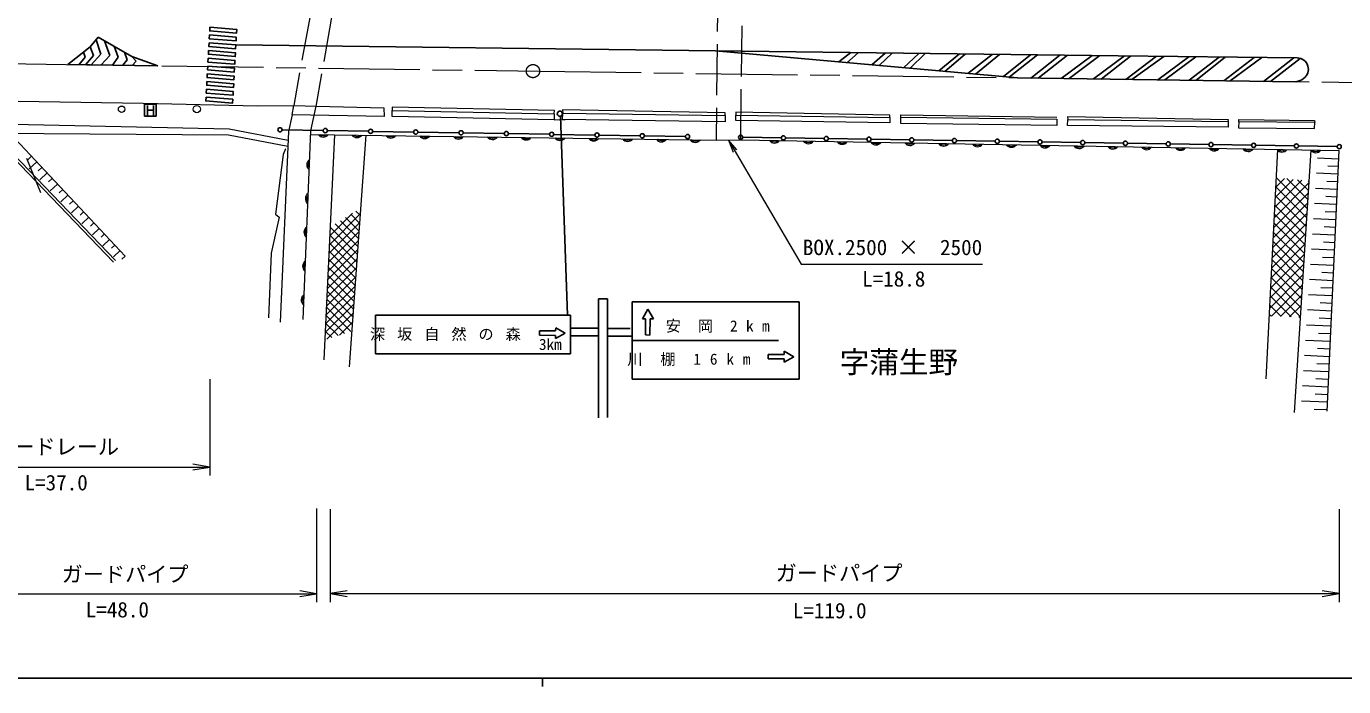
# Model space of a CAD drawing. Units: millimetres, scale not verified. Extents: x 40000 to 680000, y 20000 to 380000.
# Drawn here: x 206972 to 362722, y 204000 to 282091 of the extents above; entities that cross this region are included whole.
import ezdxf
from ezdxf.enums import TextEntityAlignment as Align

# ---------------------------------------------------------------- set-up
doc = ezdxf.new("R2010")
doc.units = ezdxf.units.MM
doc.header["$LTSCALE"] = 1000
doc.linetypes.add('CHAIN', pattern=[18.5, 12, -1.5, 3.5, -1.5])
doc.linetypes.add('DASHED', pattern=[7.5, 6, -1.5])
for name, color, linetype, lineweight in [('M-BMK', 2, 'CHAIN', 13), ('M-STR-HTXT', 7, 'Continuous', 13), ('M-STR-STRC', 7, 'Continuous', 25), ('M-STR-STRD', 7, 'Continuous', 25), ('M-TTL-BAND', 7, 'Continuous', 25), ('M-WORK', 1, 'Continuous', 13)]:
    doc.layers.add(name, color=color, linetype=linetype, lineweight=lineweight)
doc.layers.add('M-BMK-HTXT', color=7, linetype='Continuous')
doc.styles.add('ＭＳ ゴシック', font='')
doc.styles.get('ＭＳ ゴシック').set_extended_font_data('MS Gothic')

# ---------------------------------------------------------------- blocks, each defined once
blk = doc.blocks.new('open_arrow')
at = {"color": 0, "linetype": 'Continuous', "lineweight": -2}
blk.add_lwpolyline([(7.5, 1.25), (0, 0), (7.5, -1.25)], dxfattribs=at)

msp = doc.modelspace()

# ---------------------------------------------------------------- hatches: boundary and pattern name
at = {"layer": 'M-WORK'}
h = msp.add_hatch(dxfattribs=at)
h.set_pattern_fill('USER', color=256, style=0, pattern_type=2)
h.set_pattern_definition([(45, (354728, 264222), (-565.685, 565.685), []), (135, (354728, 264222), (-565.685, -565.685), [])])
h.paths.add_polyline_path([(354728, 264222), (358622, 263793), (357592, 247673), (353905, 247842)])
h = msp.add_hatch(dxfattribs=at)
h.set_pattern_fill('USER', color=256, style=0, pattern_type=2)
h.set_pattern_definition([(45, (242894, 258342), (-494.975, 494.975), []), (135, (242894, 258342), (-494.975, -494.975), [])])
h.paths.add_polyline_path([(242894, 258342), (246542, 260618), (245484, 246075), (242260, 245002)])

# ---------------------------------------------------------------- linework, layer by layer
at = {"layer": 'M-BMK'}
for p, q in [((167506, 278202), (267648, 276787)), ((267648, 276787), (367811, 275405))]:
    msp.add_line(p, q, dxfattribs=at)
msp.add_circle((266868, 276798), 782, dxfattribs=at)
at = {"layer": 'M-STR-HTXT'}
for p, q in [((228669, 240362), (228669, 228966)), ((191854, 229966), (228669, 229966)), ((241291, 225050), (241291, 213983)), ((242904, 225000), (242904, 214000)), ((362198, 225000), (362198, 214000)), ((195361, 214983), (241291, 214983)), ((242904, 215000), (362198, 215000))]:
    msp.add_line(p, q, dxfattribs=at)
msp.add_lwpolyline([(289999, 268645), (298583, 253982), (320033, 253982)], dxfattribs=at)
at = {"layer": 'M-STR-STRC'}
for p, q in [((231740, 279890), (288443, 279175)), ((222330, 272870), (220930, 272870)), ((220930, 272870), (220930, 271470)), ((221309, 271530), (221309, 272719)), ((222003, 272727), (222003, 271533)), ((222330, 271470), (222330, 272870)), ((220930, 271470), (222330, 271470)), ((221309, 272170), (222003, 272170)), ((270142, 271473), (270956, 247933)), ((237208, 269850), (242062, 269770)), ((242562, 269761), (247416, 269681)), ((247916, 269673), (252770, 269592)), ((253270, 269584), (258124, 269504)), ((258624, 269496), (263478, 269415)), ((263978, 269407), (268833, 269327)), ((269333, 269318), (274187, 269238)), ((274687, 269230), (279541, 269149)), ((280041, 269141), (284895, 269061)), ((296239, 268905), (291684, 268976)), ((301294, 268825), (296739, 268897)), ((306348, 268745), (301794, 268817)), ((311403, 268666), (306848, 268737)), ((316457, 268586), (311903, 268658)), ((321512, 268506), (316957, 268578)), ((326566, 268427), (322012, 268498)), ((331621, 268347), (327066, 268419)), ((336676, 268267), (332121, 268339)), ((341730, 268188), (337176, 268259)), ((346785, 268108), (342230, 268180)), ((351839, 268028), (347285, 268100)), ((356894, 267948), (352339, 268020)), ((361948, 267869), (357394, 267941)), ((274601, 249852), (275676, 249852)), ((274601, 249852), (274601, 235781)), ((275676, 249852), (275676, 235845)), ((278611, 249499), (278611, 240357)), ((278611, 249499), (298326, 249499)), ((298326, 249499), (298332, 240357)), ((248268, 247933), (248268, 243362)), ((248268, 247933), (271314, 247933)), ((271314, 247933), (271314, 243362)), ((279810, 247498), (280469, 248633)), ((280469, 248633), (281105, 247484)), ((267646, 245555), (267651, 246088)), ((267651, 246088), (269555, 246070)), ((269555, 246070), (269558, 246451)), ((269558, 246451), (270695, 245793)), ((271314, 246396), (274601, 246396)), ((275683, 246360), (278371, 246360)), ((280191, 247494), (279810, 247498)), ((280171, 245590), (280191, 247494)), ((280724, 247488), (280704, 245584)), ((281105, 247484), (280724, 247488)), ((269550, 245537), (267646, 245555)), ((270695, 245793), (269546, 245156)), ((269546, 245156), (269550, 245537)), ((274601, 245500), (271314, 245500)), ((278611, 245464), (275683, 245464)), ((278611, 244928), (295906, 244928)), ((280704, 245584), (280171, 245590)), ((248268, 243362), (271314, 243362)), ((294667, 243289), (296571, 243289)), ((294667, 242756), (294667, 243289)), ((296571, 243289), (296571, 243670)), ((296571, 243670), (297714, 243023)), ((297714, 243023), (296571, 242375)), ((296571, 242756), (294667, 242756)), ((296571, 242375), (296571, 242756)), ((278611, 240357), (298332, 240357))]:
    msp.add_line(p, q, dxfattribs=at)
for points in [[(228675, 281989), (231841, 281725), (231817, 281276), (228650, 281540)], [(228624, 281071), (231790, 280807), (231766, 280358), (228599, 280622)], [(228522, 279236), (231689, 278972), (231664, 278522), (228497, 278786)], [(228573, 280153), (231740, 279890), (231715, 279440), (228548, 279704)], [(228420, 277400), (231587, 277136), (231562, 276687), (228395, 276951)], [(228471, 278318), (231638, 278054), (231613, 277605), (228446, 277868)], [(228369, 276482), (231536, 276218), (231511, 275769), (228344, 276033)], [(228267, 274647), (231434, 274383), (231409, 273933), (228242, 274197)], [(228318, 275564), (231485, 275301), (231460, 274851), (228293, 275115)], [(228216, 273729), (231383, 273465), (231358, 273016), (228191, 273279)]]:
    msp.add_lwpolyline(points, close=True, dxfattribs=at)
for centre, radius in [((270053, 271762), 302), ((236958, 269854), 250), ((242312, 269766), 250), ((247666, 269677), 250), ((253020, 269588), 250), ((258374, 269500), 250), ((263728, 269411), 250), ((269083, 269322), 250), ((274437, 269234), 250), ((279791, 269145), 250), ((285145, 269057), 250), ((291434, 268980), 250), ((296489, 268901), 250), ((301544, 268821), 250), ((306598, 268741), 250), ((311653, 268662), 250), ((316707, 268582), 250), ((321762, 268502), 250), ((326816, 268423), 250), ((331871, 268343), 250), ((336926, 268263), 250), ((341980, 268184), 250), ((347035, 268104), 250), ((352089, 268024), 250), ((357144, 267945), 250), ((362198, 267865), 250)]:
    msp.add_circle(centre, radius, dxfattribs=at)
at = {"layer": 'M-STR-STRD'}
for p, q in [((214516, 279655), (215466, 280816)), ((215210, 280503), (215771, 278807)), ((215466, 280816), (219456, 278533)), ((216222, 280383), (216824, 278650)), ((211885, 277575), (214516, 279655)), ((213720, 279025), (213926, 278463)), ((214516, 279655), (214896, 278650)), ((215771, 278807), (214621, 277536)), ((217358, 279733), (217814, 278442)), ((218585, 279032), (218888, 278140)), ((288443, 279175), (336078, 278597)), ((324175, 275993), (288443, 279175)), ((304450, 278981), (303019, 277877)), ((305312, 278970), (303999, 277790)), ((308527, 278931), (306936, 277528)), ((309348, 278921), (307801, 277451)), ((312507, 278883), (310695, 277193)), ((313249, 278874), (311466, 277125)), ((317316, 278825), (314859, 276823)), ((317979, 278817), (315586, 276758)), ((211885, 277575), (222510, 277425)), ((213926, 278463), (213182, 277557)), ((214896, 278650), (213953, 277546)), ((216824, 278650), (215830, 277519)), ((217814, 278442), (217142, 277501)), ((218888, 278140), (218373, 277483)), ((219456, 278533), (222537, 277415)), ((219456, 278533), (219972, 277962)), ((219972, 277962), (219470, 277468)), ((321150, 278778), (318307, 276515)), ((322018, 278767), (319207, 276435)), ((325709, 278723), (322509, 276141)), ((326508, 278713), (323166, 276083)), ((329163, 278681), (325743, 275971)), ((330066, 278670), (326613, 275958)), ((332971, 278634), (329313, 275921)), ((333895, 278623), (330285, 275907)), ((336792, 278588), (333165, 275866)), ((337523, 278580), (334064, 275854)), ((336078, 278597), (357222, 278350)), ((340581, 278544), (336977, 275813)), ((341443, 278534), (337694, 275803)), ((344410, 278500), (340769, 275759)), ((345241, 278490), (341581, 275748)), ((348008, 278458), (344445, 275708)), ((348710, 278449), (345233, 275697)), ((352135, 278410), (348572, 275650)), ((353035, 278399), (349293, 275640)), ((356834, 278355), (353251, 275584)), ((357562, 278306), (354065, 275573)), ((324175, 275993), (357077, 275530))]:
    msp.add_line(p, q, dxfattribs=at)
msp.add_open_spline([(357222, 278350), (357556, 278319), (357755, 278297), (358016, 278104), (358286, 277905), (358386, 277706), (358485, 277385), (358575, 277093), (358583, 276892), (358485, 276603), (358380, 276293), (358233, 276144), (357985, 275931), (357691, 275678), (357481, 275637), (357077, 275530)], degree=3, knots=[0, 0, 0, 0, 1, 1, 1, 2, 2, 2, 3, 3, 3, 4, 4, 4, 5, 5, 5, 5], dxfattribs=at)
at = {"layer": 'M-TTL-BAND'}
for p, q in [((40000, 205000), (579000, 205000)), ((268000, 205000), (268000, 204000))]:
    msp.add_line(p, q, dxfattribs=at)
at = {"layer": 'M-WORK', "linetype": 'DASHED'}
for p, q in [((241973, 291353), (238580, 272746)), ((244461, 291242), (241213, 272629)), ((288734, 287466), (288522, 268633)), ((291430, 268656), (291666, 287423))]:
    msp.add_line(p, q, dxfattribs=at)
at = {"layer": 'M-WORK'}
for p, q in [((185243, 273609), (220775, 272989)), ((220775, 272989), (234302, 272701)), ((234302, 272701), (238580, 272746)), ((238382, 271632), (238580, 272746)), ((238580, 272746), (241291, 272647)), ((241217, 272650), (240586, 269734)), ((241291, 272647), (249242, 272453)), ((238382, 271632), (237984, 269639)), ((249289, 271445), (238382, 271632)), ((249242, 272453), (249289, 271445)), ((269411, 272143), (250225, 272519)), ((250225, 272519), (250231, 272149)), ((269378, 271037), (270666, 271084)), ((269393, 271757), (269411, 272143)), ((289605, 271870), (270365, 272206)), ((270365, 272206), (270383, 271840)), ((289590, 271533), (289605, 271870)), ((309057, 271599), (290846, 271953)), ((290846, 271953), (290856, 271580)), ((309080, 271298), (309057, 271599)), ((310370, 271345), (310383, 271611)), ((310383, 271611), (328801, 271332)), ((349093, 271042), (330080, 271386)), ((330080, 271386), (330095, 271064)), ((349070, 270829), (349093, 271042)), ((350313, 270782), (350321, 271077)), ((350321, 271077), (359286, 270941)), ((230954, 269917), (192029, 270794)), ((230884, 269217), (194061, 269510)), ((237937, 268577), (230954, 269917)), ((237984, 269639), (236999, 247093)), ((240586, 269734), (239671, 247417)), ((359286, 270941), (359296, 270712)), ((217280, 254196), (202849, 269231)), ((217496, 254403), (203065, 269439)), ((205050, 269423), (218669, 254904)), ((237906, 267871), (230884, 269217)), ((240568, 269309), (288522, 268633)), ((243414, 269269), (242148, 242652)), ((245173, 241808), (247167, 269216)), ((288522, 268633), (291430, 268656)), ((291430, 268656), (362175, 267396)), ((206977, 266512), (208642, 262455)), ((207581, 266724), (207130, 266301)), ((237333, 266947), (236442, 259879)), ((237630, 267588), (237333, 266947)), ((354894, 267526), (353532, 240412)), ((358856, 267455), (356873, 236420)), ((362130, 266397), (359617, 266511)), ((360778, 236578), (362175, 267396)), ((208197, 266068), (207310, 265235)), ((208813, 265411), (208369, 264995)), ((362089, 265498), (360833, 265555)), ((209429, 264755), (208556, 263936)), ((210044, 264099), (209608, 263689)), ((210660, 263442), (209802, 262637)), ((362048, 264599), (359499, 264714)), ((362007, 263700), (360733, 263757)), ((211276, 262786), (210847, 262383)), ((211891, 262129), (211048, 261338)), ((361967, 262800), (359382, 262918)), ((361926, 261901), (360633, 261960)), ((212507, 261473), (212086, 261077)), ((213123, 260816), (212295, 260039)), ((213739, 260160), (213324, 259772)), ((361885, 261002), (359264, 261121)), ((361844, 260103), (360534, 260163)), ((214354, 259504), (213541, 258741)), ((214970, 258847), (214563, 258466)), ((236849, 259520), (235918, 255282)), ((236442, 259879), (236849, 259520)), ((361804, 259204), (359146, 259325)), ((215586, 258191), (214787, 257442)), ((216202, 257534), (215802, 257160)), ((361722, 257406), (359029, 257528)), ((361763, 258305), (360434, 258365)), ((216817, 256878), (216033, 256143)), ((217433, 256222), (217041, 255854)), ((218049, 255565), (217279, 254844)), ((361641, 255608), (358911, 255732)), ((361681, 256507), (360335, 256568)), ((218664, 254909), (218280, 254548)), ((235918, 255282), (235613, 247636)), ((361559, 253810), (358794, 253935)), ((361600, 254709), (360235, 254771)), ((361518, 252911), (360136, 252973)), ((361478, 252012), (358676, 252139)), ((361437, 251113), (360036, 251176)), ((361396, 250213), (358558, 250342)), ((361355, 249314), (359937, 249379)), ((361315, 248415), (358441, 248546)), ((361233, 246617), (358323, 246749)), ((361274, 247516), (359837, 247581)), ((361152, 244819), (358206, 244953)), ((361192, 245718), (359737, 245784)), ((361070, 243021), (358088, 243156)), ((361111, 243920), (359638, 243987)), ((361029, 242122), (359538, 242189)), ((360989, 241223), (357970, 241359)), ((360948, 240324), (359439, 240392)), ((360907, 239425), (357853, 239563)), ((360866, 238525), (359339, 238595)), ((360825, 237626), (357735, 237766)), ((360785, 236727), (359240, 236797))]:
    msp.add_line(p, q, dxfattribs=at)
for points in [[(250231, 272149), (269393, 271757), (269378, 271037), (250216, 271429)], [(270383, 271840), (289590, 271533), (289578, 270781), (270371, 271089)], [(290856, 271580), (309080, 271298), (309070, 270664), (290846, 270946)], [(310370, 271345), (328805, 271111), (328796, 270360), (310361, 270594)], [(330095, 271064), (349070, 270829), (349062, 270149), (330087, 270383)], [(359296, 270712), (350313, 270782), (350308, 270078), (359291, 270008)]]:
    msp.add_lwpolyline(points, close=True, dxfattribs=at)
for centre, radius in [((218231, 272292), 375), ((227123, 272303), 427)]:
    msp.add_circle(centre, radius, dxfattribs=at)
for centre, radius, start, end in [((242074, 269738), 750, 216.06164, 322.32185), ((242074, 269738), 600, 227.78212, 310.60137), ((242074, 269738), 450, 269.19172, 269.19177), ((246074, 269682), 750, 216.06164, 322.32185), ((246074, 269682), 600, 227.78212, 310.60137), ((246074, 269682), 450, 269.19172, 269.19177), ((250074, 269625), 750, 216.06164, 322.32185), ((250074, 269625), 600, 227.78212, 310.60137), ((250074, 269625), 450, 269.19172, 269.19177), ((254073, 269569), 750, 216.06164, 322.32185), ((254073, 269569), 600, 227.78212, 310.60137), ((254073, 269569), 450, 269.19172, 269.19177), ((258073, 269512), 750, 216.06164, 322.32185), ((258073, 269512), 600, 227.78212, 310.60137), ((258073, 269512), 450, 269.19173, 269.19176), ((262072, 269456), 750, 216.06164, 322.32185), ((262072, 269456), 600, 227.78212, 310.60137), ((262072, 269456), 450, 269.19173, 269.19176), ((266072, 269400), 750, 216.06164, 322.32185), ((266072, 269400), 600, 227.78212, 310.60137), ((266072, 269400), 450, 269.19173, 269.19176), ((270072, 269343), 750, 216.06164, 322.32185), ((270072, 269343), 600, 227.78212, 310.60137), ((270072, 269343), 450, 269.19173, 269.19176), ((274071, 269287), 750, 216.06164, 322.32185), ((274071, 269287), 600, 227.78212, 310.60137), ((274071, 269287), 450, 269.19173, 269.19176), ((278071, 269230), 750, 216.06164, 322.32185), ((278071, 269230), 600, 227.78212, 310.60137), ((278071, 269230), 450, 269.19173, 269.19176), ((282071, 269174), 750, 216.06164, 322.32185), ((282071, 269174), 600, 227.78212, 310.60137), ((282071, 269174), 450, 269.19173, 269.19176), ((286070, 269117), 750, 216.06164, 322.32185), ((286070, 269117), 600, 227.78212, 310.60137), ((286070, 269117), 450, 269.19173, 269.19176), ((295438, 269035), 750, 215.84911, 322.10931), ((295438, 269035), 600, 227.56959, 310.38883), ((299437, 268964), 750, 215.84911, 322.10931), ((299437, 268964), 600, 227.56959, 310.38883), ((303436, 268892), 750, 215.84911, 322.10931), ((303436, 268892), 600, 227.56959, 310.38883), ((307436, 268821), 750, 215.84911, 322.10931), ((307436, 268821), 600, 227.56959, 310.38883), ((311435, 268750), 750, 215.84911, 322.10931), ((311435, 268750), 600, 227.56959, 310.38883), ((315435, 268679), 750, 215.84911, 322.10931), ((315435, 268679), 600, 227.56959, 310.38883), ((319434, 268607), 750, 215.84911, 322.10931), ((319434, 268607), 600, 227.56959, 310.38883), ((323433, 268536), 750, 215.84911, 322.10931), ((323433, 268536), 600, 227.56959, 310.38883), ((327433, 268465), 750, 215.84911, 322.10931), ((327433, 268465), 600, 227.56959, 310.38883), ((331432, 268394), 750, 215.84911, 322.10931), ((331432, 268394), 600, 227.56959, 310.38883), ((240872, 265719), 750, 124.52278, 230.78298), ((335431, 268322), 750, 215.84911, 322.10931), ((335431, 268322), 600, 227.56959, 310.38883), ((339431, 268251), 750, 215.84911, 322.10931), ((339431, 268251), 600, 227.56959, 310.38883), ((343430, 268180), 750, 215.84911, 322.10931), ((343430, 268180), 600, 227.56959, 310.38883), ((347429, 268109), 750, 215.84911, 322.10931), ((347429, 268109), 600, 227.56959, 310.38883), ((351429, 268037), 750, 215.84911, 322.10931), ((351429, 268037), 600, 227.56959, 310.38883), ((355428, 267966), 750, 215.84911, 322.10931), ((355428, 267966), 600, 227.56959, 310.38883), ((359428, 267895), 750, 215.84911, 322.10931), ((359428, 267895), 600, 227.56959, 310.38883), ((240872, 265719), 600, 136.24326, 219.0625), ((240872, 265719), 450, 177.65285, 177.6529), ((240708, 261722), 750, 124.52278, 230.78298), ((240708, 261722), 600, 136.24326, 219.0625), ((240708, 261722), 450, 177.65285, 177.6529), ((240544, 257726), 750, 124.52278, 230.78298), ((240544, 257726), 600, 136.24326, 219.0625), ((240544, 257726), 450, 177.65285, 177.6529), ((240380, 253729), 750, 124.52278, 230.78298), ((240380, 253729), 600, 136.24326, 219.0625), ((240380, 253729), 450, 177.65286, 177.6529), ((240216, 249732), 750, 124.52278, 230.78298), ((240216, 249732), 600, 136.24326, 219.0625), ((240216, 249732), 450, 177.65286, 177.6529)]:
    msp.add_arc(centre, radius, start, end, dxfattribs=at)

# ---------------------------------------------------------------- block references
at = {"layer": 'M-STR-HTXT'}
for p, xscale, yscale, rotation in [((289999, 268645), 200, 200, 300.3), ((228669, 229966), 267, 267, 180), ((241291, 214983), 267, 267, 180), ((362198, 215000), 267, 267, 180)]:
    msp.add_blockref('open_arrow', p, dxfattribs=dict(at, xscale=xscale, yscale=yscale, rotation=rotation))
at = {"layer": 'M-STR-HTXT', "xscale": 267, "yscale": 267}
msp.add_blockref('open_arrow', (242904, 215000), dxfattribs=at)

# ---------------------------------------------------------------- texts
at = {"layer": 'M-BMK-HTXT', "style": 'ＭＳ ゴシック'}
msp.add_text('字蒲生野', height=2566, dxfattribs=at).set_placement((303132, 240328), align=Align.BOTTOM_LEFT)
at = {"layer": 'M-STR-HTXT', "style": 'ＭＳ ゴシック'}
for s, p in [('BOX.2500 ×\u30002500', (298783, 254482)), ('L=18.8', (305785, 250763)), ('ガードレール', (202924, 230901)), ('ガードパイプ', (211141, 215836)), ('ガードパイプ', (295561, 215962))]:
    msp.add_text(s, height=1833, dxfattribs=at).set_placement(p, align=Align.BOTTOM_LEFT)
for s, p in [('L=37.0', (210495, 226666)), ('L=48.0', (217728, 211637)), ('L=119.0', (301954, 211529))]:
    msp.add_text(s, height=1833, dxfattribs=at).set_placement(p, align=Align.BOTTOM_CENTER)
at = {"layer": 'M-STR-STRC', "style": 'ＭＳ ゴシック'}
msp.add_text('3km', height=1320, dxfattribs=at).set_placement((267581, 243424), align=Align.BOTTOM_LEFT)
at = {"layer": 'M-STR-STRC', "char_height": 1320, "style": 'ＭＳ ゴシック'}
for s, insert, attachment_point in [('\\T1.78;深坂自然の森', (266833, 244885), 9), ('\\T2.11;安岡2km', (282568, 245852), 7), ('\\T2.17;川棚16km', (293637, 241919), 9)]:
    msp.add_mtext(s, dxfattribs=dict(at, insert=insert, attachment_point=attachment_point))

doc.saveas('drawing.dxf')
